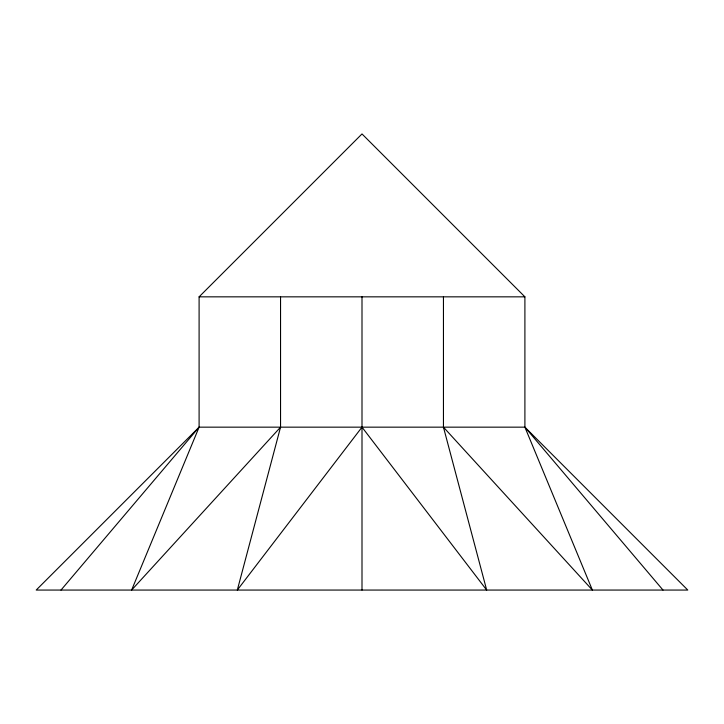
<?xml version="1.0" encoding="UTF-8"?>
<svg xmlns="http://www.w3.org/2000/svg" width="724" height="724" viewBox="0 0 724 724"><rect width="100%" height="100%" fill="white"/><g stroke="black" fill="none" stroke-linecap="round" stroke-linejoin="round"><path stroke-width="1.09" d="M280.55 296.84L280.55 427.16L237.318 590.06L362 427.16L486.682 590.06L443.45 427.16L443.45 296.84M443.45 427.16L592.377 590.06L524.9 427.16L524.9 296.84L362 133.94L199.1 296.84L199.1 427.16L131.623 590.06L280.55 427.16M60.997 590.06L199.1 427.16L524.9 427.16L687.8 590.06L36.2 590.06L199.1 427.16M199.1 296.84L524.9 296.84M524.9 427.16L663.003 590.06M362 296.84L362 590.06"/></g></svg>
